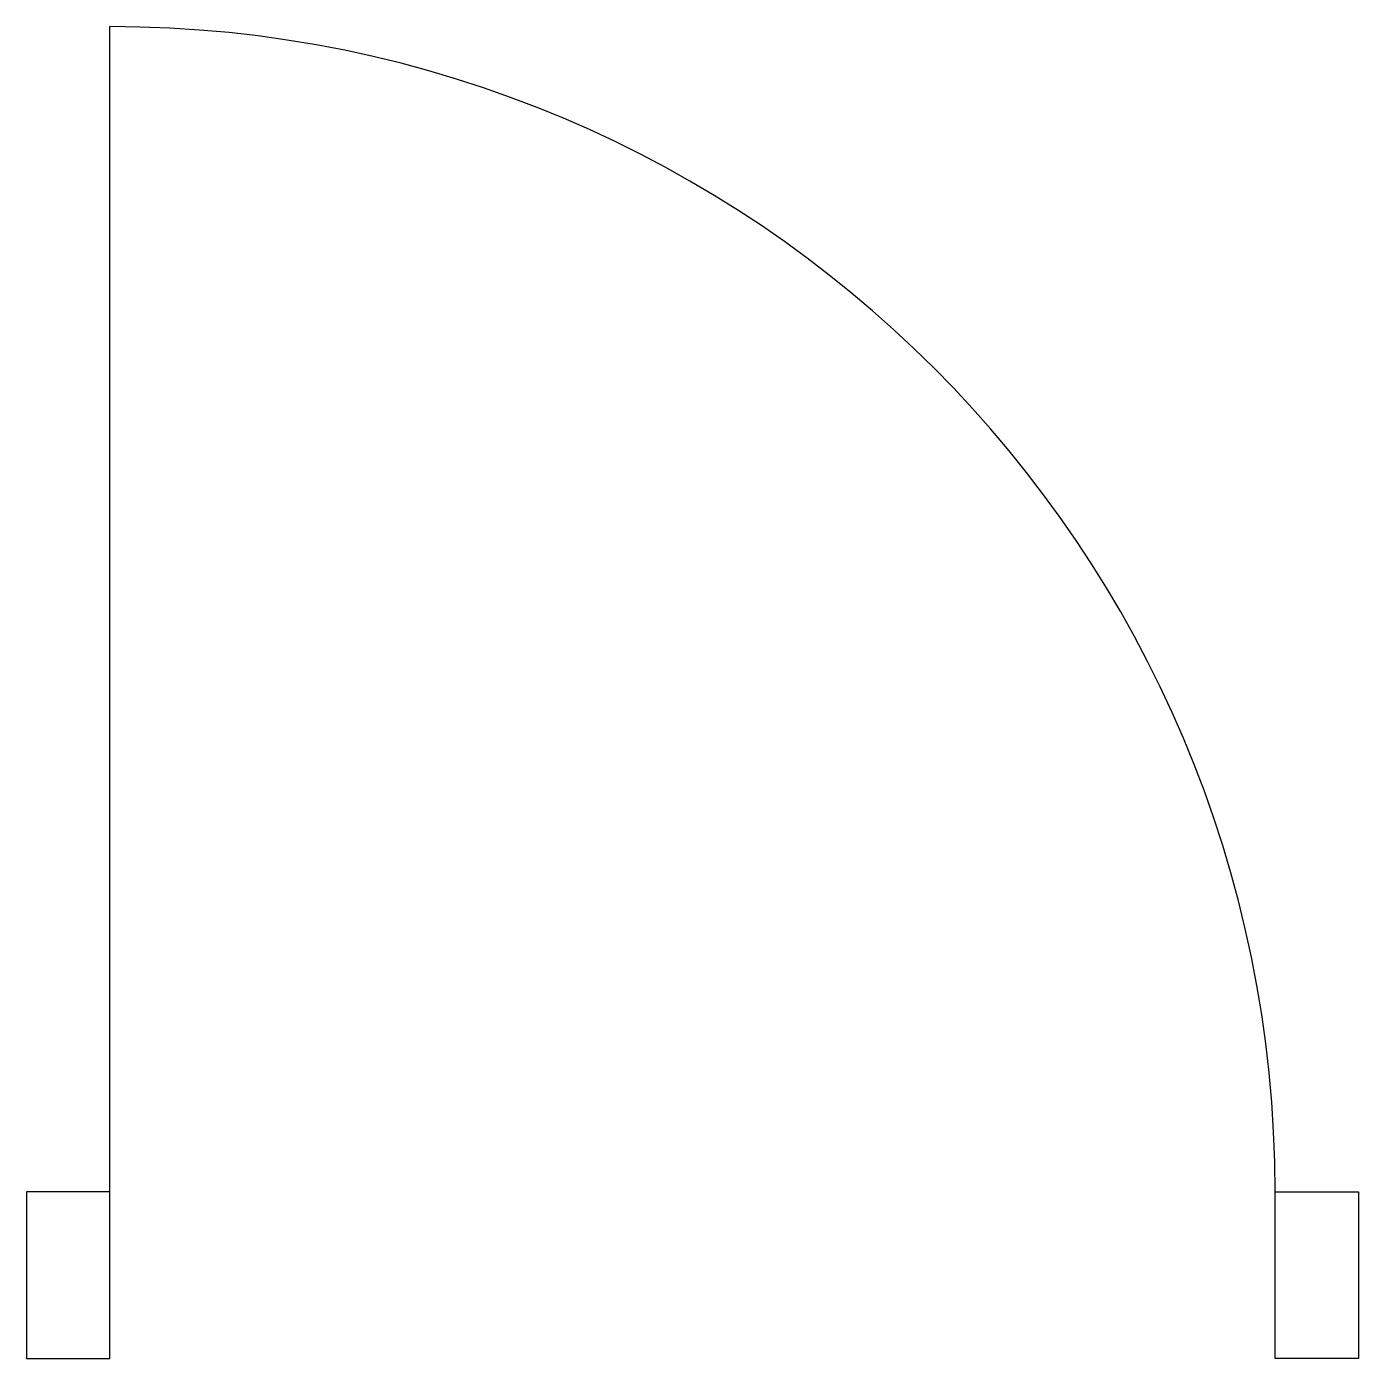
# Model space of a CAD drawing. Header units: millimetres. Extents: x -80 to 0, y 0 to 80.
import ezdxf

# ---------------------------------------------------------------- set-up
doc = ezdxf.new("R2010")
doc.units = ezdxf.units.MM

msp = doc.modelspace()

# ---------------------------------------------------------------- linework, layer by layer
for p, q in [((-75, 10), (-75, 80)), ((-75, 10), (-80, 10)), ((-80, 10), (-80, 0)), ((-75, 0), (-75, 10)), ((-5, 0), (-5, 10)), ((-5, 10), (0, 10)), ((0, 10), (0, 0)), ((-80, 0), (-75, 0)), ((0, 0), (-5, 0))]:
    msp.add_line(p, q)
msp.add_arc((-75, 10), 70, 0, 90)

doc.saveas('drawing.dxf')
